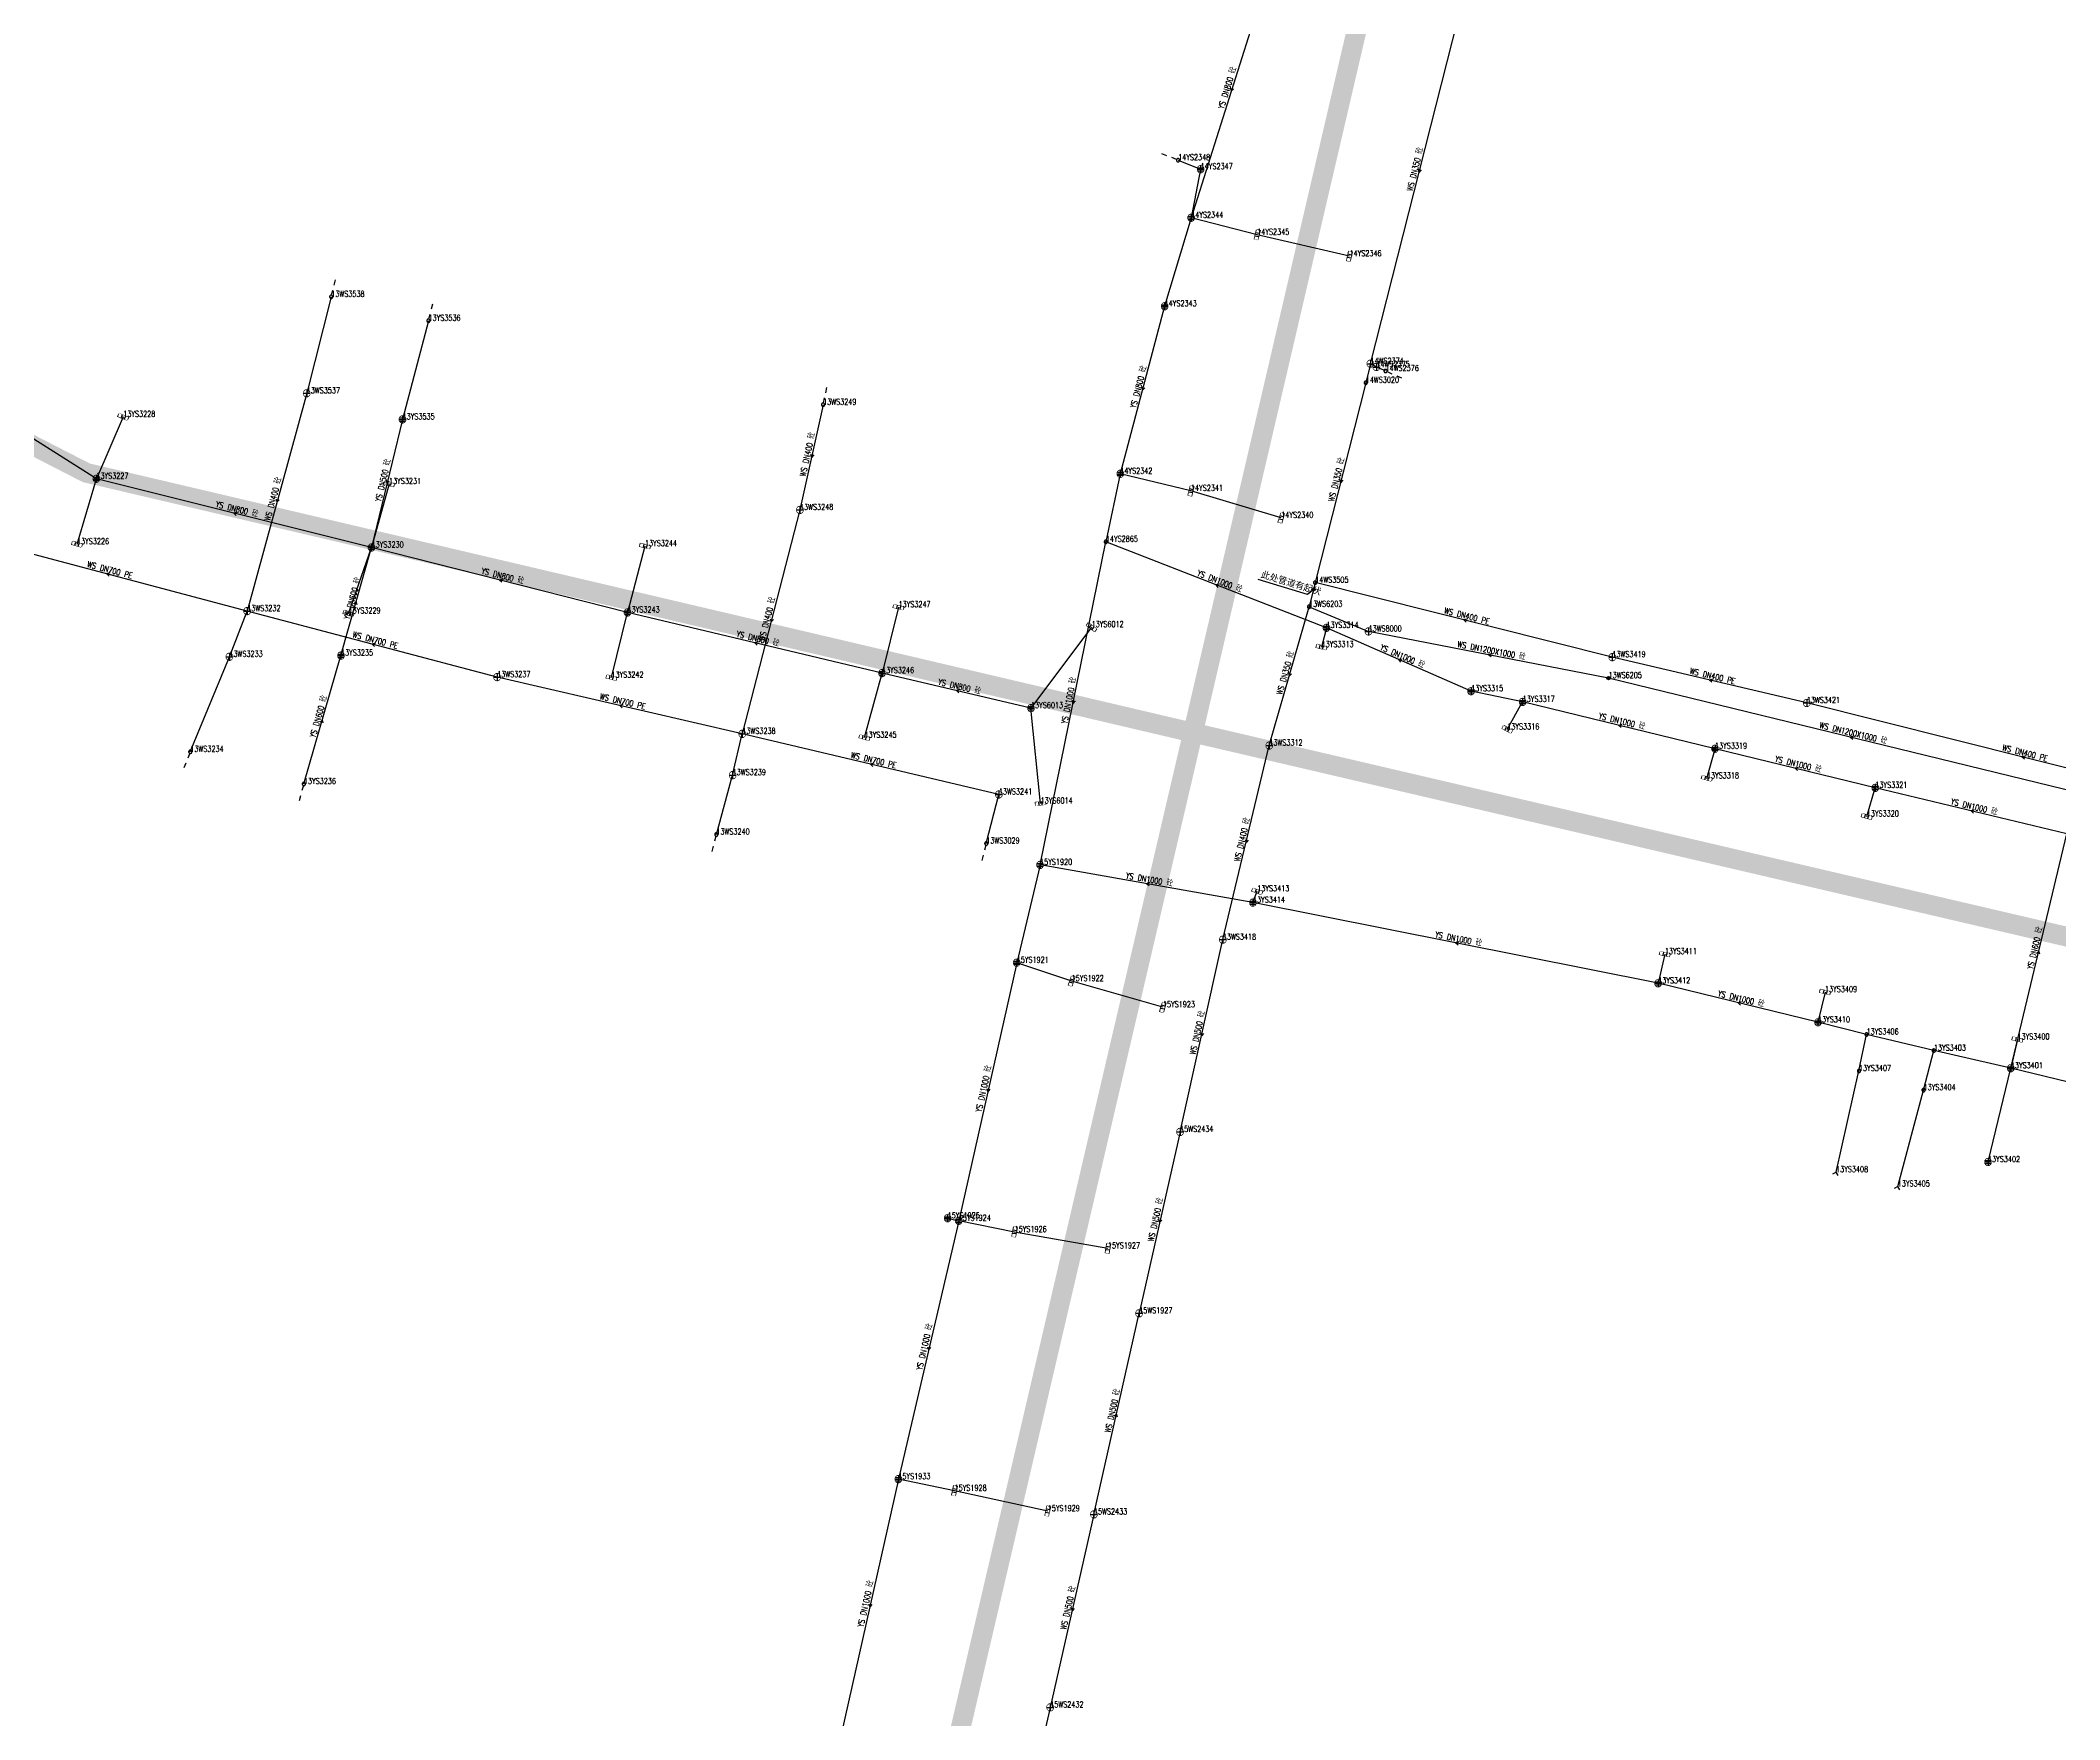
# Model space of a CAD drawing. Extents: x 78813 to 99477, y 2421021 to 2448125.
# Drawn here: x 83087 to 83393.7, y 2435447.8 to 2435702.9 of the extents above; entities that cross this region are included whole.
import ezdxf
from ezdxf.enums import TextEntityAlignment as Align

# ---------------------------------------------------------------- set-up
doc = ezdxf.new("R2010")
doc.units = 0
doc.set_wipeout_variables(frame=1)
doc.layers.get('0').update_dxf_attribs({"linetype": 'CONTINUOUS'})
for name, color, linetype in [('DX_WS', 16, 'CONTINUOUS'), ('DX_YS', 42, 'CONTINUOUS'), ('道路', 5, 'CONTINUOUS')]:
    doc.layers.add(name, color=color, linetype=linetype)
doc.layers.add('WSLINE', color=7, linetype='CONTINUOUS', true_color=0x7f0000)
doc.layers.add('YSLINE', color=7, linetype='CONTINUOUS', true_color=0xcc9900)
doc.styles.add('CcNameZT', font='txt.SHX', dxfattribs={"width": 0.8, "bigfont": 'HZTXT.SHX'})
doc.styles.get("Standard").update_dxf_attribs({"font": 'txt.shx', "bigfont": 'hztxt.shx'})

# ---------------------------------------------------------------- blocks, each defined once
blk = doc.blocks.new('PS污水井')
blk.add_lwpolyline([(1, 0), (1, 0.07), (0.99, 0.14), (0.98, 0.21), (0.96, 0.28), (0.94, 0.34), (0.91, 0.41), (0.88, 0.47), (0.85, 0.53), (0.81, 0.59), (0.77, 0.64), (0.72, 0.69), (0.67, 0.74), (0.62, 0.79), (0.56, 0.83), (0.5, 0.87), (0.44, 0.9), (0.37, 0.93), (0.31, 0.95), (0.24, 0.97), (0.17, 0.98), (0.1, 0.99), (0.03, 1), (-0.03, 1), (-0.1, 0.99), (-0.17, 0.98), (-0.24, 0.97), (-0.31, 0.95), (-0.37, 0.93), (-0.44, 0.9), (-0.5, 0.87), (-0.56, 0.83), (-0.62, 0.79), (-0.67, 0.74), (-0.72, 0.69), (-0.77, 0.64), (-0.81, 0.59), (-0.85, 0.53), (-0.88, 0.47), (-0.91, 0.41), (-0.94, 0.34), (-0.96, 0.28), (-0.98, 0.21), (-0.99, 0.14), (-1, 0.07), (-1, 0), (-1, -0.07), (-0.99, -0.14), (-0.98, -0.21), (-0.96, -0.28), (-0.94, -0.34), (-0.91, -0.41), (-0.88, -0.47), (-0.85, -0.53), (-0.81, -0.59), (-0.77, -0.64), (-0.72, -0.69), (-0.67, -0.74), (-0.62, -0.79), (-0.56, -0.83), (-0.5, -0.87), (-0.44, -0.9), (-0.37, -0.93), (-0.31, -0.95), (-0.24, -0.97), (-0.17, -0.98), (-0.1, -0.99), (-0.03, -1), (0.03, -1), (0.1, -0.99), (0.17, -0.98), (0.24, -0.97), (0.31, -0.95), (0.37, -0.93), (0.44, -0.9), (0.5, -0.87), (0.56, -0.83), (0.62, -0.79), (0.67, -0.74), (0.72, -0.69), (0.77, -0.64), (0.81, -0.59), (0.85, -0.53), (0.88, -0.47), (0.91, -0.41), (0.94, -0.34), (0.96, -0.28), (0.98, -0.21), (0.99, -0.14), (1, 0)], close=True)
blk.add_wipeout([(1, 0), (1, 0.07), (0.99, 0.14), (0.98, 0.21), (0.96, 0.28), (0.94, 0.34), (0.91, 0.41), (0.88, 0.47), (0.85, 0.53), (0.81, 0.59), (0.77, 0.64), (0.72, 0.69), (0.67, 0.74), (0.62, 0.79), (0.56, 0.83), (0.5, 0.87), (0.44, 0.9), (0.37, 0.93), (0.31, 0.95), (0.24, 0.97), (0.17, 0.98), (0.1, 0.99), (0.03, 1), (-0.03, 1), (-0.1, 0.99), (-0.17, 0.98), (-0.24, 0.97), (-0.31, 0.95), (-0.37, 0.93), (-0.44, 0.9), (-0.5, 0.87), (-0.56, 0.83), (-0.62, 0.79), (-0.67, 0.74), (-0.72, 0.69), (-0.77, 0.64), (-0.81, 0.59), (-0.85, 0.53), (-0.88, 0.47), (-0.91, 0.41), (-0.94, 0.34), (-0.96, 0.28), (-0.98, 0.21), (-0.99, 0.14), (-1, 0.07), (-1, 0), (-1, -0.07), (-0.99, -0.14), (-0.98, -0.21), (-0.96, -0.28), (-0.94, -0.34), (-0.91, -0.41), (-0.88, -0.47), (-0.85, -0.53), (-0.81, -0.59), (-0.77, -0.64), (-0.72, -0.69), (-0.67, -0.74), (-0.62, -0.79), (-0.56, -0.83), (-0.5, -0.87), (-0.44, -0.9), (-0.37, -0.93), (-0.31, -0.95), (-0.24, -0.97), (-0.17, -0.98), (-0.1, -0.99), (-0.03, -1), (0.03, -1), (0.1, -0.99), (0.17, -0.98), (0.24, -0.97), (0.31, -0.95), (0.37, -0.93), (0.44, -0.9), (0.5, -0.87), (0.56, -0.83), (0.62, -0.79), (0.67, -0.74), (0.72, -0.69), (0.77, -0.64), (0.81, -0.59), (0.85, -0.53), (0.88, -0.47), (0.91, -0.41), (0.94, -0.34), (0.96, -0.28), (0.98, -0.21), (0.99, -0.14)])
for p, q in [((-1, 0), (0, 0)), ((0, 1), (0, 0)), ((0, 0), (0, -1)), ((0, 0), (1, 0))]:
    blk.add_line(p, q)
blk = doc.blocks.new('GC546')
at = {"color": 0}
for p in [(0.866, 0.5), (0.866, -0.5)]:
    blk.add_line(p, (0, 0), dxfattribs=at)
blk = doc.blocks.new('PS管线点')
blk.add_wipeout([(0.5, 0), (0.5, 0.03), (0.5, 0.07), (0.49, 0.1), (0.48, 0.14), (0.47, 0.17), (0.46, 0.2), (0.44, 0.23), (0.42, 0.26), (0.4, 0.29), (0.38, 0.32), (0.36, 0.35), (0.33, 0.37), (0.31, 0.39), (0.28, 0.41), (0.25, 0.43), (0.22, 0.45), (0.19, 0.46), (0.15, 0.48), (0.12, 0.49), (0.09, 0.49), (0.05, 0.5), (0.02, 0.5), (-0.02, 0.5), (-0.05, 0.5), (-0.09, 0.49), (-0.12, 0.49), (-0.15, 0.48), (-0.19, 0.46), (-0.22, 0.45), (-0.25, 0.43), (-0.28, 0.41), (-0.31, 0.39), (-0.33, 0.37), (-0.36, 0.35), (-0.38, 0.32), (-0.4, 0.29), (-0.42, 0.26), (-0.44, 0.23), (-0.46, 0.2), (-0.47, 0.17), (-0.48, 0.14), (-0.49, 0.1), (-0.5, 0.07), (-0.5, 0.03), (-0.5, 0), (-0.5, -0.03), (-0.5, -0.07), (-0.49, -0.1), (-0.48, -0.14), (-0.47, -0.17), (-0.46, -0.2), (-0.44, -0.23), (-0.42, -0.26), (-0.4, -0.29), (-0.38, -0.32), (-0.36, -0.35), (-0.33, -0.37), (-0.31, -0.39), (-0.28, -0.41), (-0.25, -0.43), (-0.22, -0.45), (-0.19, -0.46), (-0.15, -0.48), (-0.12, -0.49), (-0.09, -0.49), (-0.05, -0.5), (-0.02, -0.5), (0.02, -0.5), (0.05, -0.5), (0.09, -0.49), (0.12, -0.49), (0.15, -0.48), (0.19, -0.46), (0.22, -0.45), (0.25, -0.43), (0.28, -0.41), (0.31, -0.39), (0.33, -0.37), (0.36, -0.35), (0.38, -0.32), (0.4, -0.29), (0.42, -0.26), (0.44, -0.23), (0.46, -0.2), (0.47, -0.17), (0.48, -0.14), (0.49, -0.1), (0.5, -0.07)])
blk.add_lwpolyline([(0.5, 0), (0.5, 0.03), (0.5, 0.07), (0.49, 0.1), (0.48, 0.14), (0.47, 0.17), (0.46, 0.2), (0.44, 0.23), (0.42, 0.26), (0.4, 0.29), (0.38, 0.32), (0.36, 0.35), (0.33, 0.37), (0.31, 0.39), (0.28, 0.41), (0.25, 0.43), (0.22, 0.45), (0.19, 0.46), (0.15, 0.48), (0.12, 0.49), (0.09, 0.49), (0.05, 0.5), (0.02, 0.5), (-0.02, 0.5), (-0.05, 0.5), (-0.09, 0.49), (-0.12, 0.49), (-0.15, 0.48), (-0.19, 0.46), (-0.22, 0.45), (-0.25, 0.43), (-0.28, 0.41), (-0.31, 0.39), (-0.33, 0.37), (-0.36, 0.35), (-0.38, 0.32), (-0.4, 0.29), (-0.42, 0.26), (-0.44, 0.23), (-0.46, 0.2), (-0.47, 0.17), (-0.48, 0.14), (-0.49, 0.1), (-0.5, 0.07), (-0.5, 0.03), (-0.5, 0), (-0.5, -0.03), (-0.5, -0.07), (-0.49, -0.1), (-0.48, -0.14), (-0.47, -0.17), (-0.46, -0.2), (-0.44, -0.23), (-0.42, -0.26), (-0.4, -0.29), (-0.38, -0.32), (-0.36, -0.35), (-0.33, -0.37), (-0.31, -0.39), (-0.28, -0.41), (-0.25, -0.43), (-0.22, -0.45), (-0.19, -0.46), (-0.15, -0.48), (-0.12, -0.49), (-0.09, -0.49), (-0.05, -0.5), (-0.02, -0.5), (0.02, -0.5), (0.05, -0.5), (0.09, -0.49), (0.12, -0.49), (0.15, -0.48), (0.19, -0.46), (0.22, -0.45), (0.25, -0.43), (0.28, -0.41), (0.31, -0.39), (0.33, -0.37), (0.36, -0.35), (0.38, -0.32), (0.4, -0.29), (0.42, -0.26), (0.44, -0.23), (0.46, -0.2), (0.47, -0.17), (0.48, -0.14), (0.49, -0.1), (0.5, -0.07), (0.5, 0)], close=True)
blk = doc.blocks.new('PS非普查')
blk.add_lwpolyline([(3.7, 0), (5.3, 0)])
blk.add_wipeout([(0.5, 0), (0.5, 0.03), (0.5, 0.07), (0.49, 0.1), (0.48, 0.14), (0.47, 0.17), (0.46, 0.2), (0.44, 0.23), (0.42, 0.26), (0.4, 0.29), (0.38, 0.32), (0.36, 0.35), (0.33, 0.37), (0.31, 0.39), (0.28, 0.41), (0.25, 0.43), (0.22, 0.45), (0.19, 0.46), (0.15, 0.48), (0.12, 0.49), (0.09, 0.49), (0.05, 0.5), (0.02, 0.5), (-0.02, 0.5), (-0.05, 0.5), (-0.09, 0.49), (-0.12, 0.49), (-0.15, 0.48), (-0.19, 0.46), (-0.22, 0.45), (-0.25, 0.43), (-0.28, 0.41), (-0.31, 0.39), (-0.33, 0.37), (-0.36, 0.35), (-0.38, 0.32), (-0.4, 0.29), (-0.42, 0.26), (-0.44, 0.23), (-0.46, 0.2), (-0.47, 0.17), (-0.48, 0.14), (-0.49, 0.1), (-0.5, 0.07), (-0.5, 0.03), (-0.5, 0), (-0.5, -0.03), (-0.5, -0.07), (-0.49, -0.1), (-0.48, -0.14), (-0.47, -0.17), (-0.46, -0.2), (-0.44, -0.23), (-0.42, -0.26), (-0.4, -0.29), (-0.38, -0.32), (-0.36, -0.35), (-0.33, -0.37), (-0.31, -0.39), (-0.28, -0.41), (-0.25, -0.43), (-0.22, -0.45), (-0.19, -0.46), (-0.15, -0.48), (-0.12, -0.49), (-0.09, -0.49), (-0.05, -0.5), (-0.02, -0.5), (0.02, -0.5), (0.05, -0.5), (0.09, -0.49), (0.12, -0.49), (0.15, -0.48), (0.19, -0.46), (0.22, -0.45), (0.25, -0.43), (0.28, -0.41), (0.31, -0.39), (0.33, -0.37), (0.36, -0.35), (0.38, -0.32), (0.4, -0.29), (0.42, -0.26), (0.44, -0.23), (0.46, -0.2), (0.47, -0.17), (0.48, -0.14), (0.49, -0.1), (0.5, -0.07)])
blk.add_line((0.5, 0), (2.1, 0))
blk.add_lwpolyline([(0.5, 0), (0.5, 0.03), (0.5, 0.07), (0.49, 0.1), (0.48, 0.14), (0.47, 0.17), (0.46, 0.2), (0.44, 0.23), (0.42, 0.26), (0.4, 0.29), (0.38, 0.32), (0.36, 0.35), (0.33, 0.37), (0.31, 0.39), (0.28, 0.41), (0.25, 0.43), (0.22, 0.45), (0.19, 0.46), (0.15, 0.48), (0.12, 0.49), (0.09, 0.49), (0.05, 0.5), (0.02, 0.5), (-0.02, 0.5), (-0.05, 0.5), (-0.09, 0.49), (-0.12, 0.49), (-0.15, 0.48), (-0.19, 0.46), (-0.22, 0.45), (-0.25, 0.43), (-0.28, 0.41), (-0.31, 0.39), (-0.33, 0.37), (-0.36, 0.35), (-0.38, 0.32), (-0.4, 0.29), (-0.42, 0.26), (-0.44, 0.23), (-0.46, 0.2), (-0.47, 0.17), (-0.48, 0.14), (-0.49, 0.1), (-0.5, 0.07), (-0.5, 0.03), (-0.5, 0), (-0.5, -0.03), (-0.5, -0.07), (-0.49, -0.1), (-0.48, -0.14), (-0.47, -0.17), (-0.46, -0.2), (-0.44, -0.23), (-0.42, -0.26), (-0.4, -0.29), (-0.38, -0.32), (-0.36, -0.35), (-0.33, -0.37), (-0.31, -0.39), (-0.28, -0.41), (-0.25, -0.43), (-0.22, -0.45), (-0.19, -0.46), (-0.15, -0.48), (-0.12, -0.49), (-0.09, -0.49), (-0.05, -0.5), (-0.02, -0.5), (0.02, -0.5), (0.05, -0.5), (0.09, -0.49), (0.12, -0.49), (0.15, -0.48), (0.19, -0.46), (0.22, -0.45), (0.25, -0.43), (0.28, -0.41), (0.31, -0.39), (0.33, -0.37), (0.36, -0.35), (0.38, -0.32), (0.4, -0.29), (0.42, -0.26), (0.44, -0.23), (0.46, -0.2), (0.47, -0.17), (0.48, -0.14), (0.49, -0.1), (0.5, -0.07), (0.5, 0)], close=True)
blk = doc.blocks.new('gc01')
h = blk.add_hatch(color=256)
edge = h.paths.add_edge_path()
edge.add_arc((0, 0), 0.5, 0, 360)
edge.add_arc((0, 0), 0.5, 0, 360)
blk.add_circle((0, 0), 0.5)
blk = doc.blocks.new('PS雨水井')
blk.add_lwpolyline([(1, 0), (1, 0.07), (0.99, 0.14), (0.98, 0.21), (0.96, 0.28), (0.94, 0.34), (0.91, 0.41), (0.88, 0.47), (0.85, 0.53), (0.81, 0.59), (0.77, 0.64), (0.72, 0.69), (0.67, 0.74), (0.62, 0.79), (0.56, 0.83), (0.5, 0.87), (0.44, 0.9), (0.37, 0.93), (0.31, 0.95), (0.24, 0.97), (0.17, 0.98), (0.1, 0.99), (0.03, 1), (-0.03, 1), (-0.1, 0.99), (-0.17, 0.98), (-0.24, 0.97), (-0.31, 0.95), (-0.37, 0.93), (-0.44, 0.9), (-0.5, 0.87), (-0.56, 0.83), (-0.62, 0.79), (-0.67, 0.74), (-0.72, 0.69), (-0.77, 0.64), (-0.81, 0.59), (-0.85, 0.53), (-0.88, 0.47), (-0.91, 0.41), (-0.94, 0.34), (-0.96, 0.28), (-0.98, 0.21), (-0.99, 0.14), (-1, 0.07), (-1, 0), (-1, -0.07), (-0.99, -0.14), (-0.98, -0.21), (-0.96, -0.28), (-0.94, -0.34), (-0.91, -0.41), (-0.88, -0.47), (-0.85, -0.53), (-0.81, -0.59), (-0.77, -0.64), (-0.72, -0.69), (-0.67, -0.74), (-0.62, -0.79), (-0.56, -0.83), (-0.5, -0.87), (-0.44, -0.9), (-0.37, -0.93), (-0.31, -0.95), (-0.24, -0.97), (-0.17, -0.98), (-0.1, -0.99), (-0.03, -1), (0.03, -1), (0.1, -0.99), (0.17, -0.98), (0.24, -0.97), (0.31, -0.95), (0.37, -0.93), (0.44, -0.9), (0.5, -0.87), (0.56, -0.83), (0.62, -0.79), (0.67, -0.74), (0.72, -0.69), (0.77, -0.64), (0.81, -0.59), (0.85, -0.53), (0.88, -0.47), (0.91, -0.41), (0.94, -0.34), (0.96, -0.28), (0.98, -0.21), (0.99, -0.14), (1, 0)], close=True)
blk.add_wipeout([(1, 0), (1, 0.07), (0.99, 0.14), (0.98, 0.21), (0.96, 0.28), (0.94, 0.34), (0.91, 0.41), (0.88, 0.47), (0.85, 0.53), (0.81, 0.59), (0.77, 0.64), (0.72, 0.69), (0.67, 0.74), (0.62, 0.79), (0.56, 0.83), (0.5, 0.87), (0.44, 0.9), (0.37, 0.93), (0.31, 0.95), (0.24, 0.97), (0.17, 0.98), (0.1, 0.99), (0.03, 1), (-0.03, 1), (-0.1, 0.99), (-0.17, 0.98), (-0.24, 0.97), (-0.31, 0.95), (-0.37, 0.93), (-0.44, 0.9), (-0.5, 0.87), (-0.56, 0.83), (-0.62, 0.79), (-0.67, 0.74), (-0.72, 0.69), (-0.77, 0.64), (-0.81, 0.59), (-0.85, 0.53), (-0.88, 0.47), (-0.91, 0.41), (-0.94, 0.34), (-0.96, 0.28), (-0.98, 0.21), (-0.99, 0.14), (-1, 0.07), (-1, 0), (-1, -0.07), (-0.99, -0.14), (-0.98, -0.21), (-0.96, -0.28), (-0.94, -0.34), (-0.91, -0.41), (-0.88, -0.47), (-0.85, -0.53), (-0.81, -0.59), (-0.77, -0.64), (-0.72, -0.69), (-0.67, -0.74), (-0.62, -0.79), (-0.56, -0.83), (-0.5, -0.87), (-0.44, -0.9), (-0.37, -0.93), (-0.31, -0.95), (-0.24, -0.97), (-0.17, -0.98), (-0.1, -0.99), (-0.03, -1), (0.03, -1), (0.1, -0.99), (0.17, -0.98), (0.24, -0.97), (0.31, -0.95), (0.37, -0.93), (0.44, -0.9), (0.5, -0.87), (0.56, -0.83), (0.62, -0.79), (0.67, -0.74), (0.72, -0.69), (0.77, -0.64), (0.81, -0.59), (0.85, -0.53), (0.88, -0.47), (0.91, -0.41), (0.94, -0.34), (0.96, -0.28), (0.98, -0.21), (0.99, -0.14)])
for p, q in [((-1, 0), (0, 0)), ((-0.88, 0.48), (0, 0.47)), ((0, 1), (0, 0)), ((0, 0.47), (0.88, 0.47)), ((0, 0), (0, -1)), ((0, 0), (1, 0)), ((-0.88, -0.48), (0, -0.48)), ((0, -0.48), (0.88, -0.48))]:
    blk.add_line(p, q)
blk = doc.blocks.new('PS雨篦')
blk.add_lwpolyline([(-1.5, 0.5), (0, 0.5), (1.5, 0.5), (1.5, -0.5), (0, -0.5), (-1.5, -0.5)], close=True)
blk.add_wipeout([(-1.5, 0.5), (0, 0.5), (1.5, 0.5), (1.5, -0.5), (0, -0.5), (-1.5, -0.5)])
for p, q in [((-0.51, -0.5), (-0.51, 0.5)), ((0.49, -0.5), (0.49, 0.5))]:
    blk.add_line(p, q)
blk = doc.blocks.new('PS进水口')
for points in [[(-0.82, -0.88), (0, 0), (-0.86, 0.93)], [(0, 0), (1.97, 0)]]:
    blk.add_lwpolyline(points)

msp = doc.modelspace()

# ---------------------------------------------------------------- block references
at = {"layer": 'DX_WS', "yscale": 0.5, "zscale": 0.5}
for name, p, xscale, rotation in [('GC546', (83296.4, 2435682.87, -0.23), 0.5000000001186836, 75.75890451099319), ('PS非普查', (83131.17, 2435663.96, 0.18), 0.4999999998230614, 75.71750242750755), ('PS非普查', (83205.89, 2435647.57, -0.25), 0.5000000001357758, 77.58957497124004), ('GC546', (83204.13, 2435639.57, -0.37), 0.5000000001357758, 77.5895749712401), ('GC546', (83284.48, 2435635.72, -0.35), 0.5000000000628626, 75.79695964756006), ('GC546', (83122.92, 2435632.75, -0.81), 0.4999999998340413, 74.73199247329195), ('GC546', (83097.06, 2435621.87, -1.17), 0.4999999999481977, 345.1370104967573), ('GC546', (83197.99, 2435614.57, -0.78), 0.4999999998285758, 75.55783117161387), ('GC546', (83303.21, 2435614.87, -0.15), 0.4999999999935896, 345.9192683033483), ('GC546', (83137.39, 2435611.19, -1.2), 0.4999999999850602, 345.2131394797929), ('GC546', (83306.98, 2435609.58, -0.26), 0.5000000000178457, 349.022784852732), ('GC546', (83276.69, 2435606.32, -0.53), 0.5000000000586207, 74.01692509566632), ('GC546', (83340.55, 2435605.73, 0.16), 0.5000000000231475, 346.7365662563683), ('GC546', (83174.99, 2435601.87, -1.18), 0.5000000000225464, 346.9632495779894), ('GC546', (83361.93, 2435597.07, -0.01), 0.5000000000166226, 346.2685418991126), ('PS非普查', (83109.76, 2435594.83, 1.69), 0.4999999999264429, 247.6466119955286), ('GC546', (83213.1, 2435592.95, -0.21), 0.4999999999947653, 346.7000121954285), ('GC546', (83388.01, 2435594.05, 0.29), 0.4999999999921733, 345.9206655396248), ('PS非普查', (83189.67, 2435582.26, -0.78), 0.5000000001872589, 254.6311226939513), ('PS非普查', (83230.68, 2435580.9, 0.81), 0.5000000000031167, 255.6167546019417), ('GC546', (83270.14, 2435581.03, -0.72), 0.500000000055592, 76.52881337103878), ('GC546', (83263.36, 2435551.68, -0.77), 0.5000000001299298, 77.47659252080508), ('GC546', (83257.01, 2435523.3, -1.31), 0.4999999998019773, 77.28411527342318), ('GC546', (83250.46, 2435494.24, -1.41), 0.5000000001085171, 257.3288040842092), ('GC546', (83243.71, 2435464.31, -0.9), 0.5000000000338527, 77.24751825975171)]:
    msp.add_blockref(name, p, dxfattribs=dict(at, xscale=xscale, rotation=rotation))
at = {"layer": 'DX_WS', "xscale": 0.5, "yscale": 0.5, "zscale": 0.5}
for name, p in [('PS污水井', (83289.03, 2435653.8, -0.26)), ('PS管线点', (83288.32, 2435650.9, -0.29)), ('PS污水井', (83127.44, 2435649.3, -0.54)), ('PS污水井', (83202.37, 2435631.58, -0.49)), ('PS管线点', (83280.64, 2435620.53, -0.42)), ('PS污水井', (83118.4, 2435616.21, -1.15)), ('PS管线点', (83279.71, 2435616.86, -0.43)), ('PS污水井', (83288.74, 2435613.12, -0.41)), ('PS污水井', (83115.7, 2435609.27, -0.72)), ('PS污水井', (83325.78, 2435609.21, 0.11)), ('PS污水井', (83156.37, 2435606.18, -1.26)), ('gc01', (83325.21, 2435606.04, -0.11)), ('PS污水井', (83355.32, 2435602.25, 0.21)), ('PS污水井', (83193.61, 2435597.56, -1.13)), ('PS污水井', (83273.67, 2435595.78, -0.63)), ('PS污水井', (83192.15, 2435591.29, -0.7)), ('PS污水井', (83232.59, 2435588.35, 0.7)), ('PS污水井', (83266.61, 2435566.29, -0.8)), ('PS污水井', (83260.12, 2435537.08, -0.75)), ('PS污水井', (83253.9, 2435509.52, -1.86)), ('PS污水井', (83247.03, 2435478.97, -0.95)), ('PS污水井', (83240.39, 2435449.65, -0.85))]:
    msp.add_blockref(name, p, dxfattribs=at)
at = {"layer": 'DX_YS', "yscale": 0.5, "zscale": 0.5}
for name, p, xscale, rotation in [('GC546', (83267.87, 2435695.19, 0.35), 0.5000000002086504, 72.4740035799073), ('PS非普查', (83259.82, 2435684.71, 1.55), 0.4999999999521467, 158.1379050473284), ('PS雨篦', (83271.83, 2435673.38, 0.47), 0.4999999998713114, 75.50777109197885), ('PS雨篦', (83285.85, 2435670.12, 0.63), 0.4999999999018337, 76.9230685969125), ('PS非普查', (83145.94, 2435660.33, 0.62), 0.5000000002137822, 75.28463964536634), ('GC546', (83254.4, 2435649.8, -0.07), 0.4999999997799874, 75.18949354339675), ('PS雨篦', (83099.56, 2435645.72, 1.8), 0.4999999999805454, 156.6287947514054), ('PS雨篦', (83139.95, 2435635.53, 1.89), 0.5000000000117683, 164.6260906216842), ('PS雨篦', (83261.77, 2435634.47, 1.51), 0.5000000000735284, 76.32610451016488), ('GC546', (83116.39, 2435631.09, -0.46), 0.499999999959944, 345.9605309285818), ('PS雨篦', (83275.49, 2435630.37, 1.88), 0.5000000000992905, 73.36092992141158), ('PS雨篦', (83092.55, 2435626.37, 1.51), 0.4999999999663501, 343.4944613276409), ('PS雨篦', (83178.83, 2435626.08, 1.97), 0.4999999999442058, 165.2765977580988), ('GC546', (83156.74, 2435620.93, -0.34), 0.5000000000081324, 345.7722425925403), ('GC546', (83265.6, 2435620.2, 0.11), 0.5000000000289127, 338.6756105588584), ('PS雨篦', (83217.34, 2435616.8, 1.99), 0.5000000000084784, 165.9772252104349), ('PS雨篦', (83133.79, 2435615.85, 1.47), 0.5000000000163902, 340.7234556373791), ('PS雨篦', (83246.67, 2435613.78, 1.99), 0.4999999998761566, 143.2284820420862), ('GC546', (83195.51, 2435611.4, -0.21), 0.4999999999862773, 346.5980851196052), ('PS雨篦', (83281.6, 2435610.74, 1.97), 0.5000000000565247, 345.5439640270897), ('GC546', (83293.34, 2435608.85, 0.48), 0.5000000000610009, 336.3449190252721), ('PS雨篦', (83173.73, 2435606.1, 1.7), 0.500000000004174, 346.1053516823364), ('GC546', (83226.16, 2435604.13, -0.16), 0.5000000000452853, 346.7570807399267), ('GC546', (83243.84, 2435602.19, 0.05), 0.5000000000500123, 78.493161717634), ('GC546', (83129.83, 2435599.7, 0.79), 0.4999999999611021, 253.9019386735022), ('PS雨篦', (83309.81, 2435598.23, 1.95), 0.5000000000130767, 330.6331319419366), ('GC546', (83326.77, 2435598.85, 1.1), 0.4999999999758549, 346.3288429930276), ('PS雨篦', (83212.17, 2435596.98, 1.87), 0.4999999999903373, 344.767109069734), ('GC546', (83353.56, 2435592.33, 1.19), 0.50000000004665, 346.2770056549953), ('PS非普查', (83127.01, 2435589.94, 0.74), 0.4999999999611021, 253.9019386735022), ('PS雨篦', (83340.14, 2435590.8, 2.31), 0.5000000000629085, 344.5395363487914), ('PS雨篦', (83238.92, 2435586.98, 1.86), 0.5000000000060735, 5.716075625154919), ('GC546', (83380.29, 2435585.85, 1.24), 0.5000000000390371, 346.478746289723), ('PS雨篦', (83364.43, 2435585, 2.21), 0.500000000061454, 343.3949266092669), ('GC546', (83255.02, 2435574.78, 0.43), 0.4999999999989321, 349.9527166546845), ('GC546', (83301.97, 2435565.79, 0.86), 0.5000000000381893, 348.743421513596), ('PS雨篦', (83333.75, 2435564.1, 2.23), 0.5000000000027969, 167.1734055383322), ('GC546', (83390.58, 2435564.55, 1.3), 0.5000000000453791, 256.50377984901), ('PS雨篦', (83243.65, 2435559.99, 1.86), 0.4999999998438872, 71.47049019677446), ('PS雨篦', (83358.09, 2435558.33, 2.2), 0.4999999999513908, 166.9389222315172), ('PS雨篦', (83257.51, 2435556.02, 1.94), 0.5000000001111504, 74.00437148066496), ('GC546', (83344.88, 2435556.7, 1.14), 0.4999999999447201, 346.2668000887991), ('PS雨篦', (83387.32, 2435551.13, 2.13), 0.4999999999680093, 166.9605605566599), ('GC546', (83230.89, 2435543.19, 0.04), 0.4999999999545204, 77.3375930438263), ('PS进水口', (83359.77, 2435530.97, 2.4), 0.5000000001948363, 77.24440836847899), ('PS进水口', (83369.14, 2435528.79, 2.35), 0.4999999998438676, 75.00257276071788), ('PS雨篦', (83234.98, 2435521.87, 1.74), 0.5000000001268998, 78.59663365229106), ('PS雨篦', (83249.16, 2435519.39, 2.07), 0.5000000000892022, 80.10384526921963), ('GC546', (83221.9, 2435503.95, 0.09), 0.4999999998781548, 76.85795011195945), ('PS雨篦', (83225.86, 2435482.55, 1.41), 0.500000000006062, 78.27403867097696), ('PS雨篦', (83240.01, 2435479.46, 1.87), 0.4999999999986006, 77.68530813716036), ('GC546', (83212.97, 2435464.92, 0.14), 0.500000000138943, 77.34724263609313)]:
    msp.add_blockref(name, p, dxfattribs=dict(at, xscale=xscale, rotation=rotation))
at = {"layer": 'DX_YS', "xscale": 0.5, "yscale": 0.5, "zscale": 0.5}
for name, p in [('PS雨水井', (83263.24, 2435683.34, 1.6)), ('PS雨水井', (83261.8, 2435675.97, 0.35)), ('PS雨水井', (83257.77, 2435662.52, -0.02)), ('PS雨水井', (83142, 2435645.33, 0.33)), ('PS雨水井', (83095.49, 2435636.32, -0.47)), ('PS雨水井', (83251.04, 2435637.08, -0.12)), ('PS雨水井', (83137.29, 2435625.87, -0.46)), ('PS管线点', (83248.84, 2435626.74, -0.13)), ('PS雨水井', (83176.18, 2435616, -0.23)), ('PS雨水井', (83282.35, 2435613.66, 1.79)), ('PS雨水井', (83132.65, 2435609.45, -0.1)), ('PS雨水井', (83214.84, 2435606.79, -0.21)), ('PS雨水井', (83304.33, 2435604.03, 0.6)), ('PS雨水井', (83237.47, 2435601.47, -0.12)), ('PS雨水井', (83312.16, 2435602.41, 1.02)), ('PS雨水井', (83341.38, 2435595.3, 1.16)), ('PS雨水井', (83365.73, 2435589.35, 1.21)), ('PS雨水井', (83238.85, 2435577.65, 0.33)), ('PS雨水井', (83271.19, 2435571.92, 1.89)), ('PS雨水井', (83235.3, 2435562.79, 0.03)), ('PS雨水井', (83332.74, 2435559.66, 1.1)), ('PS雨水井', (83357.02, 2435553.73, 1.18)), ('PS管线点', (83364.4, 2435551.88, 1.22)), ('PS管线点', (83374.62, 2435549.43, 1.23)), ('PS管线点', (83363.25, 2435546.34, 1.97)), ('PS雨水井', (83386.31, 2435546.75, 1.24)), ('PS管线点', (83373.06, 2435543.43, 1.95)), ('PS雨水井', (83382.85, 2435532.51, 1.39)), ('PS雨水井', (83226.49, 2435523.58, 0.09)), ('PS雨水井', (83217.32, 2435484.32, 0.09))]:
    msp.add_blockref(name, p, dxfattribs=at)

# ---------------------------------------------------------------- texts
at = {"layer": 'DX_WS', "style": 'CcNameZT', "width": 0.8}
for s, rotation, p in [(' WS DN350 砼', 75.7589, (83296.16, 2435682.93, -0.2)), (' WS DN400 砼', 77.5896, (83203.88, 2435639.63, -0.26)), (' WS DN350 砼', 75.797, (83284.24, 2435635.78, -0.29)), (' WS DN400 砼', 74.732, (83122.68, 2435632.82, -0.54)), (' WS DN700 PE', 345.137, (83097.12, 2435622.11, -1.15)), (' WS DN400 砼', 75.5578, (83197.75, 2435614.63, -0.49)), (' WS DN400 PE', 345.9193, (83303.27, 2435615.11, 0.11)), (' WS DN1200X1000 砼', 349.0228, (83307.03, 2435609.83, -0.11)), (' WS DN350 砼', 74.0169, (83276.45, 2435606.39, -0.43)), (' WS DN400 PE', 346.7366, (83340.61, 2435605.97, 0.21)), (' WS DN700 PE', 346.9632, (83175.05, 2435602.12, -1.13)), (' WS DN1200X1000 砼', 346.2685, (83361.99, 2435597.31, 0.08)), (' WS DN400 PE', 345.9207, (83388.07, 2435594.29, 0.36)), (' WS DN700 PE', 346.7, (83213.16, 2435593.2, 0.7)), (' WS DN400 砼', 76.5288, (83269.9, 2435581.09, -0.63)), (' WS DN500 砼', 77.4766, (83263.12, 2435551.74, -0.8)), (' WS DN500 砼', 77.2841, (83256.76, 2435523.35, -0.75)), (' WS DN500 砼', 77.3288, (83250.22, 2435494.3, -0.95)), (' WS DN500 砼', 77.2475, (83243.47, 2435464.36, -0.95))]:
    msp.add_text(s, height=0.9, rotation=rotation, dxfattribs=at).set_placement(p, align=Align.CENTER)
at = {"layer": 'DX_WS', "width": 0.8}
msp.add_text('13WS6205', height=0.9, dxfattribs=at).set_placement((83325.21, 2435606.04, -0.11))
at = {"layer": 'DX_YS', "style": 'CcNameZT', "width": 0.8}
for s, rotation, p in [(' YS DN800 砼', 72.474, (83267.63, 2435695.27, 0.34)), (' YS DN800 砼', 75.1895, (83254.16, 2435649.86, -0.02)), (' YS DN800 砼', 345.9605, (83116.45, 2435631.33, -0.46)), (' YS DN800 砼', 345.7722, (83156.8, 2435621.18, -0.23)), (' YS DN1000 砼', 338.6756, (83265.69, 2435620.43, 0.36)), (' YS DN800 砼', 346.5981, (83195.57, 2435611.64, -0.21)), (' YS DN1000 砼', 336.3449, (83293.44, 2435609.07, 0.6)), (' YS DN800 砼', 346.7571, (83226.21, 2435604.37, -0.12)), (' YS DN1000 砼', 78.4932, (83243.6, 2435602.24, -0.13)), (' YS DN600 砼', 73.9019, (83129.59, 2435599.77, 0.74)), (' YS DN1000 砼', 346.3288, (83326.83, 2435599.1, 1.16)), (' YS DN1000 砼', 346.277, (83353.62, 2435592.57, 1.21)), (' YS DN1000 砼', 346.4787, (83380.35, 2435586.1, 1.26)), (' YS DN1000 砼', 349.9527, (83255.06, 2435575.03, 0.62)), (' YS DN600 砼', 76.5038, (83390.34, 2435564.61, 1.27)), (' YS DN1000 砼', 348.7434, (83302.02, 2435566.03, 1.1)), (' YS DN1000 砼', 346.2668, (83344.94, 2435556.94, 1.18)), (' YS DN1000 砼', 77.3376, (83230.65, 2435543.24, 0.03)), (' YS DN1000 砼', 76.858, (83221.66, 2435504.01, 0.09)), (' YS DN1000 砼', 77.3472, (83212.72, 2435464.98, 0.09))]:
    msp.add_text(s, height=0.9, rotation=rotation, dxfattribs=at).set_placement(p, align=Align.CENTER)
at = {"layer": 'DX_YS', "width": 0.8}
for s, p in [('13YS3408', (83359.77, 2435530.97, 2.4)), ('13YS3405', (83369.14, 2435528.79, 2.35))]:
    msp.add_text(s, height=0.9, dxfattribs=at).set_placement(p)

# ---------------------------------------------------------------- next in the draw order: linework, layer by layer
at = {"linetype": 'Continuous'}
for p, q in [((83279.47, 2435618.75), (83271.99, 2435620.99)), ((83280.38, 2435619.51, -0.42), (83279.47, 2435618.75))]:
    msp.add_line(p, q, dxfattribs=at)
msp.add_circle((83280.38, 2435619.51, -0.42), 0.239, dxfattribs=at)
at = {"layer": 'WSLINE'}
for p, q in [((83131.17, 2435663.96, 0.18), (83127.44, 2435649.3, -0.52)), ((83288.32, 2435650.9, -0.29), (83280.64, 2435620.53, -0.42)), ((83127.44, 2435649.3, -0.54), (83118.4, 2435616.21, -1.09)), ((83205.89, 2435647.57, -0.25), (83202.37, 2435631.58, -0.48)), ((83202.37, 2435631.58, -0.49), (83193.61, 2435597.56, -1.06)), ((83118.4, 2435616.21, -1.15), (83075.71, 2435627.54, -1.19)), ((83280.64, 2435620.53, -0.42), (83279.71, 2435616.86, -0.43)), ((83325.78, 2435609.21, 0.11), (83280.64, 2435620.53, -0.42)), ((83273.67, 2435595.78, -0.63), (83279.71, 2435616.86, -0.43)), ((83279.71, 2435616.86, -0.43), (83288.74, 2435613.12, -0.41)), ((83115.7, 2435609.27, -0.72), (83118.4, 2435616.21, -1.14)), ((83156.37, 2435606.18, -1.26), (83118.4, 2435616.21, -1.15)), ((83325.21, 2435606.04, -0.11), (83288.74, 2435613.12, -0.41)), ((83109.76, 2435594.83, 1.69), (83115.7, 2435609.27, 1.37)), ((83355.32, 2435602.25, 0.21), (83325.78, 2435609.21, 0.11)), ((83193.61, 2435597.56, -1.13), (83156.37, 2435606.18, -1.22)), ((83398.65, 2435588.1, 0.08), (83325.21, 2435606.04, -0.11)), ((83420.7, 2435585.85, 0.36), (83355.32, 2435602.25, 0.22)), ((83192.15, 2435591.29, -0.7), (83193.61, 2435597.56, -0.99)), ((83232.59, 2435588.35, 0.7), (83193.61, 2435597.56, -1.12)), ((83189.67, 2435582.26, -0.78), (83192.15, 2435591.29, -0.69)), ((83230.68, 2435580.9, 0.81), (83232.59, 2435588.35, 0.7)), ((83260.12, 2435537.08, -0.75), (83266.61, 2435566.29, -0.8)), ((83260.12, 2435537.08, -0.75), (83253.9, 2435509.52, -1.86)), ((83247.03, 2435478.97, -0.95), (83253.9, 2435509.52, -1.86)), ((83247.03, 2435478.97, -0.95), (83240.39, 2435449.65, -0.85)), ((83240.39, 2435449.65, -0.85), (83233.71, 2435420.6, -1.07))]:
    msp.add_line(p, q, dxfattribs=at)
at = {"layer": 'YSLINE'}
for p, q in [((83273.93, 2435714.41, 0.34), (83261.8, 2435675.97, 0.36)), ((83259.82, 2435684.71, 1.55), (83263.24, 2435683.34, 1.6)), ((83263.24, 2435683.34, 1.6), (83261.8, 2435675.97, 1.37)), ((83261.8, 2435675.97, 0.35), (83257.77, 2435662.52, -0.01)), ((83271.83, 2435673.38, 0.47), (83261.8, 2435675.97, 0.55)), ((83285.85, 2435670.12, 0.63), (83271.83, 2435673.38, 0.49)), ((83095.49, 2435636.32, -0.47), (83053.85, 2435662.57, -0.76)), ((83145.94, 2435660.33, 0.62), (83142, 2435645.33, 0.34)), ((83257.77, 2435662.52, -0.02), (83251.04, 2435637.08, -0.11)), ((83099.56, 2435645.72, 1.8), (83095.49, 2435636.32, 1.5)), ((83142, 2435645.33, 0.33), (83137.29, 2435625.87, -0.37)), ((83092.55, 2435626.37, 1.51), (83095.49, 2435636.32, 1.42)), ((83137.29, 2435625.87, -0.46), (83095.49, 2435636.32, -0.46)), ((83139.95, 2435635.53, 1.89), (83137.29, 2435625.87, 1.51)), ((83251.04, 2435637.08, -0.12), (83248.84, 2435626.74, -0.13)), ((83261.77, 2435634.47, 1.51), (83251.04, 2435637.08, 1.51)), ((83275.49, 2435630.37, 1.88), (83261.77, 2435634.47, 1.56)), ((83132.65, 2435609.45, -0.1), (83137.29, 2435625.87, -0.34)), ((83133.79, 2435615.85, 1.47), (83137.29, 2435625.87, 1.48)), ((83176.18, 2435616, -0.23), (83137.29, 2435625.87, -0.46)), ((83178.83, 2435626.08, 1.97), (83176.18, 2435616, 1.68)), ((83238.85, 2435577.65, 0.24), (83248.84, 2435626.74, -0.13)), ((83282.35, 2435613.66, 0.36), (83248.84, 2435626.74, -0.13)), ((83217.34, 2435616.8, 1.99), (83214.84, 2435606.79, 1.64)), ((83173.73, 2435606.1, 1.7), (83176.18, 2435616, 1.65)), ((83214.84, 2435606.79, -0.21), (83176.18, 2435616, -0.22)), ((83246.67, 2435613.78, 1.99), (83237.47, 2435601.47, 1.43)), ((83282.35, 2435613.66, 1.79), (83281.6, 2435610.74, 1.97)), ((83304.33, 2435604.03, 0.6), (83282.35, 2435613.66, 0.36)), ((83127.01, 2435589.94, 0.74), (83132.65, 2435609.45, 0.84)), ((83212.17, 2435596.98, 1.87), (83214.84, 2435606.79, 1.62)), ((83237.47, 2435601.47, -0.12), (83214.84, 2435606.79, -0.2)), ((83238.92, 2435586.98, 1.86), (83237.47, 2435601.47, 1.42)), ((83312.16, 2435602.41, 1.02), (83304.33, 2435604.03, 0.57)), ((83309.81, 2435598.23, 1.95), (83312.16, 2435602.41, 1.98)), ((83341.38, 2435595.3, 1.16), (83312.16, 2435602.41, 1.04)), ((83340.14, 2435590.8, 2.31), (83341.38, 2435595.3, 2.12)), ((83365.73, 2435589.35, 1.21), (83341.38, 2435595.3, 1.18)), ((83364.43, 2435585, 2.21), (83365.73, 2435589.35, 2.01)), ((83394.85, 2435582.35, 1.26), (83365.73, 2435589.35, 1.23)), ((83386.31, 2435546.75, 1.27), (83394.85, 2435582.35, 1.32)), ((83238.85, 2435577.65, 0.33), (83235.3, 2435562.79, 0)), ((83243.65, 2435559.99, 1.86), (83235.3, 2435562.79, 1.86)), ((83333.75, 2435564.1, 2.23), (83332.74, 2435559.66, 1.9)), ((83257.51, 2435556.02, 1.94), (83243.65, 2435559.99, 1.86)), ((83357.02, 2435553.73, 1.18), (83332.74, 2435559.66, 1.11)), ((83358.09, 2435558.33, 2.2), (83357.02, 2435553.73, 1.89)), ((83364.4, 2435551.88, 1.22), (83357.02, 2435553.73, 1.18)), ((83363.25, 2435546.34, 1.97), (83364.4, 2435551.88, 1.22)), ((83374.62, 2435549.43, 1.23), (83364.4, 2435551.88, 1.22)), ((83373.06, 2435543.43, 1.95), (83374.62, 2435549.43, 1.23)), ((83386.31, 2435546.75, 1.24), (83374.62, 2435549.43, 1.23)), ((83387.32, 2435551.13, 2.13), (83386.31, 2435546.75, 1.96)), ((83359.77, 2435530.97, 2.4), (83363.25, 2435546.34, 1.97)), ((83382.85, 2435532.51, 1.39), (83386.31, 2435546.75, 1.35)), ((83410.61, 2435540.89, 1.31), (83386.31, 2435546.75, 1.25)), ((83369.14, 2435528.79, 2.35), (83373.06, 2435543.43, 1.95)), ((83249.16, 2435519.39, 2.07), (83234.98, 2435521.87, 1.74)), ((83217.32, 2435484.32, 0.09), (83208.61, 2435445.53, 0.2)), ((83225.86, 2435482.55, 1.41), (83217.32, 2435484.32, 1.29)), ((83240.01, 2435479.46, 1.87), (83225.86, 2435482.55, 1.41))]:
    msp.add_line(p, q, dxfattribs=at)

# ---------------------------------------------------------------- next in the draw order: block references
at = {"layer": 'DX_WS', "xscale": 0.5000000000880257, "yscale": 0.5, "zscale": 0.5, "rotation": 336.5678344164951}
msp.add_blockref('PS非普查', (83291.33, 2435652.69, 1.69), dxfattribs=at)
at = {"layer": 'DX_YS', "yscale": 0.5, "zscale": 0.5}
for name, p, xscale, rotation in [('GC546', (83139.64, 2435635.6, -0.02), 0.4999999998267617, 76.40501827750028), ('GC546', (83134.97, 2435617.66, -0.22), 0.50000000005267, 254.2059638029205), ('PS雨篦', (83271.83, 2435573.64, 1.96), 0.4999999999630853, 159.7935814497696)]:
    msp.add_blockref(name, p, dxfattribs=dict(at, xscale=xscale, rotation=rotation))
at = {"layer": 'DX_YS', "xscale": 0.5, "yscale": 0.5, "zscale": 0.5}
msp.add_blockref('PS雨水井', (83224.81, 2435523.96, 0.3), dxfattribs=at)

# ---------------------------------------------------------------- next in the draw order: texts
at = {"linetype": 'Continuous', "insert": (83272.59, 2435622.24), "char_height": 1, "attachment_point": 1, "rotation": 343.1437}
msp.add_mtext('此处管道有起伏', dxfattribs=at)
at = {"layer": 'DX_WS', "width": 0.8}
for s, p in [('13WS3538', (83131.17, 2435663.96, 0.18)), ('13WS3537', (83127.44, 2435649.3, -0.54)), ('13WS3249', (83205.89, 2435647.57, -0.25)), ('13WS3248', (83202.37, 2435631.58, -0.49)), ('14WS3505', (83280.64, 2435620.53, -0.42)), ('13WS3232', (83118.4, 2435616.21, -1.15)), ('13WS6203', (83279.71, 2435616.86, -0.43)), ('13WS8000', (83288.74, 2435613.12, -0.41)), ('13WS3233', (83115.7, 2435609.27, -0.72)), ('13WS3419', (83325.78, 2435609.21, 0.11)), ('13WS3237', (83156.37, 2435606.18, -1.26)), ('13WS3421', (83355.32, 2435602.25, 0.21)), ('13WS3238', (83193.61, 2435597.56, -1.13)), ('13WS3234', (83109.76, 2435594.83, 1.69)), ('13WS3312', (83273.67, 2435595.78, -0.63)), ('13WS3239', (83192.15, 2435591.29, -0.7)), ('13WS3241', (83232.59, 2435588.35, 0.7)), ('13WS3240', (83189.67, 2435582.26, -0.78)), ('13WS3029', (83230.68, 2435580.9, 0.81)), ('13WS3418', (83266.61, 2435566.29, -0.8)), ('15WS2434', (83260.12, 2435537.08, -0.75)), ('15WS1927', (83253.9, 2435509.52, -1.86)), ('15WS2433', (83247.03, 2435478.97, -0.95)), ('15WS2432', (83240.39, 2435449.65, -0.85))]:
    msp.add_text(s, height=0.9, dxfattribs=at).set_placement(p)
at = {"layer": 'DX_WS', "style": 'CcNameZT', "width": 0.8}
msp.add_text(' WS DN700 PE', height=0.9, rotation=345.2131, dxfattribs=at).set_placement((83137.45, 2435611.44, -1.26), align=Align.CENTER)
at = {"layer": 'DX_YS', "width": 0.8}
for s, p in [('14YS2348', (83259.82, 2435684.71, 1.55)), ('14YS2347', (83263.24, 2435683.34, 1.6)), ('14YS2344', (83261.8, 2435675.97, 0.35)), ('14YS2345', (83271.83, 2435673.38, 0.47)), ('14YS2346', (83285.85, 2435670.12, 0.63)), ('14YS2343', (83257.77, 2435662.52, -0.02)), ('13YS3536', (83145.94, 2435660.33, 0.62)), ('13YS3228', (83099.56, 2435645.72, 1.8)), ('13YS3535', (83142, 2435645.33, 0.33)), ('13YS3227', (83095.49, 2435636.32, -0.47)), ('13YS3231', (83139.95, 2435635.53, 1.89)), ('14YS2342', (83251.04, 2435637.08, -0.12)), ('14YS2341', (83261.77, 2435634.47, 1.51)), ('14YS2340', (83275.49, 2435630.37, 1.88)), ('13YS3226', (83092.55, 2435626.37, 1.51)), ('13YS3230', (83137.29, 2435625.87, -0.46)), ('13YS3244', (83178.83, 2435626.08, 1.97)), ('14YS2865', (83248.84, 2435626.74, -0.13)), ('13YS3229', (83133.79, 2435615.85, 1.47)), ('13YS3243', (83176.18, 2435616, -0.23)), ('13YS3247', (83217.34, 2435616.8, 1.99)), ('13YS6012', (83246.67, 2435613.78, 1.99)), ('13YS3314', (83282.35, 2435613.66, 1.79)), ('13YS3313', (83281.6, 2435610.74, 1.97)), ('13YS3235', (83132.65, 2435609.45, -0.1)), ('13YS3246', (83214.84, 2435606.79, -0.21)), ('13YS3242', (83173.73, 2435606.1, 1.7)), ('13YS3315', (83304.33, 2435604.03, 0.6)), ('13YS6013', (83237.47, 2435601.47, -0.12)), ('13YS3317', (83312.16, 2435602.41, 1.02)), ('13YS3316', (83309.81, 2435598.23, 1.95)), ('13YS3245', (83212.17, 2435596.98, 1.87)), ('13YS3319', (83341.38, 2435595.3, 1.16)), ('13YS3236', (83127.01, 2435589.94, 0.74)), ('13YS3318', (83340.14, 2435590.8, 2.31)), ('13YS3321', (83365.73, 2435589.35, 1.21)), ('13YS6014', (83238.92, 2435586.98, 1.86)), ('13YS3320', (83364.43, 2435585, 2.21)), ('15YS1920', (83238.85, 2435577.65, 0.33)), ('13YS3411', (83333.75, 2435564.1, 2.23)), ('15YS1921', (83235.3, 2435562.79, 0.03)), ('15YS1922', (83243.65, 2435559.99, 1.86)), ('13YS3412', (83332.74, 2435559.66, 1.1)), ('13YS3409', (83358.09, 2435558.33, 2.2)), ('15YS1923', (83257.51, 2435556.02, 1.94)), ('13YS3410', (83357.02, 2435553.73, 1.18)), ('13YS3406', (83364.4, 2435551.88, 1.22)), ('13YS3403', (83374.62, 2435549.43, 1.23)), ('13YS3400', (83387.32, 2435551.13, 2.13)), ('13YS3407', (83363.25, 2435546.34, 1.97)), ('13YS3401', (83386.31, 2435546.75, 1.24)), ('13YS3404', (83373.06, 2435543.43, 1.95)), ('13YS3402', (83382.85, 2435532.51, 1.39)), ('15YS1926', (83234.98, 2435521.87, 1.74)), ('15YS1927', (83249.16, 2435519.39, 2.07)), ('15YS1933', (83217.32, 2435484.32, 0.09)), ('15YS1928', (83225.86, 2435482.55, 1.41)), ('15YS1929', (83240.01, 2435479.46, 1.87))]:
    msp.add_text(s, height=0.9, dxfattribs=at).set_placement(p)
at = {"layer": 'DX_YS', "style": 'CcNameZT', "width": 0.8}
for s, rotation, p in [(' YS DN500 砼', 76.405, (83139.4, 2435635.66, 0.33)), (' YS DN600 砼', 74.206, (83134.73, 2435617.73, -0.1))]:
    msp.add_text(s, height=0.9, rotation=rotation, dxfattribs=at).set_placement(p, align=Align.CENTER)

# ---------------------------------------------------------------- next in the draw order: linework, layer by layer
at = {"layer": 'WSLINE'}
msp.add_line((83266.61, 2435566.29, -0.8), (83273.67, 2435595.78, -0.63), dxfattribs=at)
at = {"layer": 'YSLINE'}
for p, q in [((83271.19, 2435571.92, 0.62), (83238.85, 2435577.65, 0.24)), ((83271.19, 2435571.92, 1.89), (83271.83, 2435573.64, 1.96)), ((83332.74, 2435559.66, 1.1), (83271.19, 2435571.92, 0.62)), ((83235.3, 2435562.79, 0.03), (83226.49, 2435523.58, 0.06)), ((83226.49, 2435523.58, 0.09), (83217.32, 2435484.32, 0.09)), ((83224.81, 2435523.96, 0.3), (83226.49, 2435523.58, 0.09)), ((83234.98, 2435521.87, 1.74), (83226.49, 2435523.58, 1.69))]:
    msp.add_line(p, q, dxfattribs=at)

# ---------------------------------------------------------------- next in the draw order: block references
at = {"layer": 'DX_WS', "xscale": 0.5, "yscale": 0.5, "zscale": 0.5}
msp.add_blockref('PS污水井', (83289.94, 2435653.29, 1.61), dxfattribs=at)

# ---------------------------------------------------------------- next in the draw order: texts
at = {"layer": 'DX_YS', "width": 0.8}
for s, p in [('13YS3413', (83271.83, 2435573.64, 1.96)), ('13YS3414', (83271.19, 2435571.92, 1.89)), ('15YS1925', (83224.81, 2435523.96, 0.3)), ('15YS1924', (83226.49, 2435523.58, 0.09))]:
    msp.add_text(s, height=0.9, dxfattribs=at).set_placement(p)

# ---------------------------------------------------------------- next in the draw order: linework, layer by layer
at = {"layer": 'WSLINE'}
for p, q in [((83289.03, 2435653.8, -0.26), (83303.78, 2435711.93, -0.2)), ((83289.03, 2435653.8, -0.27), (83288.32, 2435650.9, -0.29)), ((83289.94, 2435653.29, 1.61), (83289.03, 2435653.8, 1.55)), ((83291.33, 2435652.69, 1.69), (83289.94, 2435653.29, 1.66))]:
    msp.add_line(p, q, dxfattribs=at)
at = {"layer": '道路', "const_width": 3, "flags": 128}
for points in [[(83845.87, 2435461.41), (83262.08, 2435597.74), (83093.96, 2435637.22), (83070.74, 2435649.14), (82652.08, 2435998.43)], [(83924.32, 2435778.11), (83323.95, 2435863.33), (83262.08, 2435597.74), (83121.48, 2434995.42), (83051.94, 2434701.93), (82944.05, 2434162.52), (82588.48, 2433882.25)]]:
    msp.add_lwpolyline(points, dxfattribs=at)

# ---------------------------------------------------------------- next in the draw order: texts
at = {"layer": 'DX_WS', "width": 0.8}
for s, p in [('14WS2374', (83289.03, 2435653.8, -0.26)), ('14WS2375', (83289.94, 2435653.29, 1.61)), ('14WS2376', (83291.33, 2435652.69, 1.69)), ('14WS3020', (83288.32, 2435650.9, -0.29))]:
    msp.add_text(s, height=0.9, dxfattribs=at).set_placement(p)

doc.saveas('drawing.dxf')
